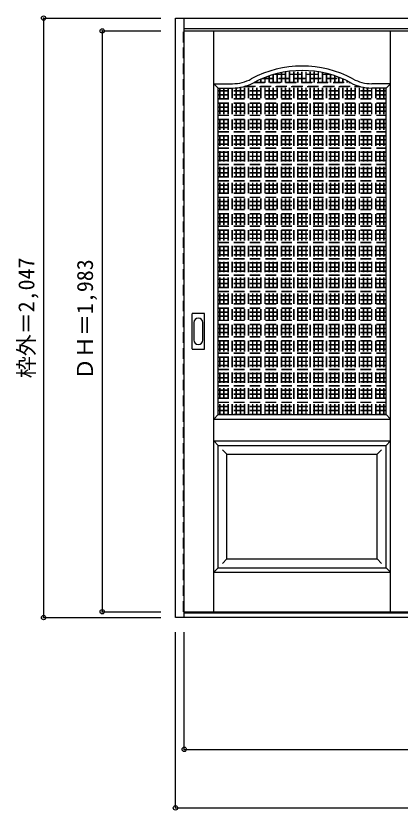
# Model space of a CAD drawing. Units: millimetres, scale not verified. Extents: x -2143 to 1643, y -1845 to 867.
# Drawn here: x -2143 to -832, y -1845 to 867 of the extents above; entities that cross this region are included whole.
import ezdxf
from ezdxf.enums import TextEntityAlignment as Align

# ---------------------------------------------------------------- set-up
doc = ezdxf.new("R2010")
doc.units = ezdxf.units.MM
doc.header["$LTSCALE"] = 30
doc.header["$PDMODE"] = 32
doc.header["$PDSIZE"] = 15
doc.linetypes.add('DASHED1', pattern=[1.8, 1.2, -0.6])
doc.layers.add('0-0', color=4, linetype='DASHED1')
doc.layers.add('0-1_寸法', color=7, linetype='Continuous')
doc.styles.add('ＭＳ ゴシック', font='')
doc.styles.get('ＭＳ ゴシック').set_extended_font_data('MS Gothic')

msp = doc.modelspace()

# ---------------------------------------------------------------- linework, layer by layer
at = {"layer": '0-0', "color": 3, "linetype": 'Continuous'}
for p, q in [((-1598.6, 859.4), (1635.4, 859.4)), ((-1598.6, -1187.6), (-1598.6, 859.4)), ((-1568.6, -1187.6), (-1568.6, 859.4)), ((-1568.6, 823.4), (1605.4, 823.4)), ((-1568.6, 815.4), (18.4, 815.4)), ((-1453.1, 620.4), (-1404.09, 620.4)), ((-1453.1, -494.6), (-1453.1, 620.4)), ((-880.1, 620.4), (-929.11, 620.4)), ((-1541.6, -269.6), (-1541.6, -150.6)), ((-1501.1, -149.1), (-1540.1, -149.1)), ((-1499.6, -269.6), (-1499.6, -150.6)), ((-1540.1, -271.1), (-1501.1, -271.1)), ((-1453.1, -599.6), (-880.1, -599.6)), ((-1453.1, -1017.6), (-1453.1, -599.6)), ((-880.1, -1017.6), (-880.1, -599.6)), ((-1453.1, -1017.6), (-880.1, -1017.6)), ((1635.4, -1187.6), (-1598.6, -1187.6)), ((-1568.6, -1167.6), (18.4, -1167.6)), ((1605.4, -1172.6), (-1568.6, -1172.6))]:
    msp.add_line(p, q, dxfattribs=at)
at = {"layer": '0-0', "color": 7, "linetype": 'Continuous'}
for p, q in [((-1468.1, -1167.6), (-1468.1, 815.4)), ((-865.1, -1167.6), (-865.1, 815.4)), ((-1453.1, 620.4), (-1468.1, 635.4)), ((-1468.1, 635.4), (-1404.09, 635.4)), ((-865.1, 635.4), (-929.11, 635.4)), ((-880.1, 620.4), (-865.1, 635.4)), ((-1535.6, -180.5), (-1535.6, -239.7)), ((-1505.6, -239.7), (-1505.6, -180.5)), ((-1453.1, -494.6), (-1468.1, -509.6)), ((-1468.1, -509.6), (-865.1, -509.6)), ((-880.1, -494.6), (-865.1, -509.6)), ((-1468.1, -584.6), (-1453.1, -599.6)), ((-1468.1, -584.6), (-865.1, -584.6)), ((-865.1, -584.6), (-880.1, -599.6)), ((-1438.1, -614.6), (-1423.1, -629.6)), ((-895.1, -614.6), (-910.1, -629.6)), ((-1423.1, -987.6), (-1423.1, -629.6)), ((-1423.1, -629.6), (-910.1, -629.6)), ((-910.1, -987.6), (-910.1, -629.6)), ((-1423.1, -987.6), (-1438.1, -1002.6)), ((-1423.1, -987.6), (-910.1, -987.6)), ((-910.1, -987.6), (-895.1, -1002.6)), ((-1453.1, -1017.6), (-1468.1, -1032.6)), ((-880.1, -1017.6), (-865.1, -1032.6)), ((-1468.1, -1032.6), (-865.1, -1032.6))]:
    msp.add_line(p, q, dxfattribs=at)
at = {"layer": '0-0'}
for p, q in [((-1195.1, -494.6), (-1195.1, 679.23)), ((-1194.1, -494.6), (-1194.1, 679.32)), ((-1181.1, -494.6), (-1181.1, 680.1)), ((-1180.1, -494.6), (-1180.1, 680.14)), ((-1167.1, -494.6), (-1167.1, 680.4)), ((-1166.1, -494.6), (-1166.1, 680.4)), ((-1153.1, -494.6), (-1153.1, 680.14)), ((-1152.1, -494.6), (-1152.1, 680.1)), ((-1139.1, -494.6), (-1139.1, 679.32)), ((-1138.1, -494.6), (-1138.1, 679.23)), ((-1307.1, -494.6), (-1307.1, 650.96)), ((-1306.1, -494.6), (-1306.1, 651.4)), ((-1301.4, 653.4), (-1031.8, 653.4)), ((-1298.98, 654.4), (-1034.22, 654.4)), ((-1293.1, -494.6), (-1293.1, 656.74)), ((-1292.1, -494.6), (-1292.1, 657.12)), ((-1279.1, -494.6), (-1279.1, 661.82)), ((-1278.1, -494.6), (-1278.1, 662.16)), ((-1265.1, -494.6), (-1265.1, 666.25)), ((-1264.1, -494.6), (-1264.1, 666.54)), ((-1261.11, 667.4), (-1072.1, 667.4)), ((-1257.47, 668.4), (-1075.74, 668.4)), ((-1251.1, -494.6), (-1251.1, 670.04)), ((-1250.1, -494.6), (-1250.1, 670.29)), ((-1237.1, -494.6), (-1237.1, 673.22)), ((-1236.1, -494.6), (-1236.1, 673.43)), ((-1223.1, -494.6), (-1223.1, 675.81)), ((-1222.1, -494.6), (-1222.1, 675.97)), ((-1209.1, -494.6), (-1209.1, 677.81)), ((-1208.1, -494.6), (-1208.1, 677.93)), ((-1125.1, -494.6), (-1125.1, 677.93)), ((-1124.1, -494.6), (-1124.1, 677.81)), ((-1111.1, -494.6), (-1111.1, 675.97)), ((-1110.1, -494.6), (-1110.1, 675.81)), ((-1097.1, -494.6), (-1097.1, 673.43)), ((-1096.1, -494.6), (-1096.1, 673.22)), ((-1083.1, -494.6), (-1083.1, 670.29)), ((-1082.1, -494.6), (-1082.1, 670.04)), ((-1069.1, -494.6), (-1069.1, 666.54)), ((-1068.1, -494.6), (-1068.1, 666.25)), ((-1055.1, -494.6), (-1055.1, 662.16)), ((-1054.1, -494.6), (-1054.1, 661.82)), ((-1041.1, -494.6), (-1041.1, 657.12)), ((-1040.1, -494.6), (-1040.1, 656.74)), ((-1027.1, -494.6), (-1027.1, 651.4)), ((-1026.1, -494.6), (-1026.1, 650.96)), ((-1365.68, 625.4), (-967.52, 625.4)), ((-1363.1, -494.6), (-1363.1, 626.11)), ((-1362.1, -494.6), (-1362.1, 626.39)), ((-1362.09, 626.4), (-971.12, 626.4)), ((-1349.1, -494.6), (-1349.1, 630.84)), ((-1348.1, -494.6), (-1348.1, 631.24)), ((-1335.1, -494.6), (-1335.1, 637.2)), ((-1334.1, -494.6), (-1334.1, 637.73)), ((-1330.98, 639.4), (-1002.23, 639.4)), ((-1329.08, 640.4), (-1004.12, 640.4)), ((-1321.1, -494.6), (-1321.1, 644.45)), ((-1320.1, -494.6), (-1320.1, 644.94)), ((-1013.1, -494.6), (-1013.1, 644.94)), ((-1012.1, -494.6), (-1012.1, 644.45)), ((-999.1, -494.6), (-999.1, 637.73)), ((-998.1, -494.6), (-998.1, 637.2)), ((-985.1, -494.6), (-985.1, 631.24)), ((-984.1, -494.6), (-984.1, 630.84)), ((-971.1, -494.6), (-971.1, 626.39)), ((-970.1, -494.6), (-970.1, 626.11)), ((-1453.1, 612.4), (-880.1, 612.4)), ((-1453.1, 611.4), (-880.1, 611.4)), ((-1453.1, 598.4), (-880.1, 598.4)), ((-1453.1, 597.4), (-880.1, 597.4)), ((-1447.1, -494.6), (-1447.1, 620.4)), ((-1446.1, -494.6), (-1446.1, 620.4)), ((-1433.1, -494.6), (-1433.1, 620.4)), ((-1432.1, -494.6), (-1432.1, 620.4)), ((-1419.1, -494.6), (-1419.1, 620.4)), ((-1418.1, -494.6), (-1418.1, 620.4)), ((-1405.1, -494.6), (-1405.1, 620.4)), ((-1404.1, -494.6), (-1404.1, 620.4)), ((-1391.1, -494.6), (-1391.1, 620.96)), ((-1390.1, -494.6), (-1390.1, 621.05)), ((-1377.1, -494.6), (-1377.1, 622.84)), ((-1376.1, -494.6), (-1376.1, 623.03)), ((-957.1, -494.6), (-957.1, 623.03)), ((-956.1, -494.6), (-956.1, 622.84)), ((-943.1, -494.6), (-943.1, 621.05)), ((-942.1, -494.6), (-942.1, 620.96)), ((-929.1, -494.6), (-929.1, 620.4)), ((-928.1, -494.6), (-928.1, 620.4)), ((-915.1, -494.6), (-915.1, 620.4)), ((-914.1, -494.6), (-914.1, 620.4)), ((-901.1, -494.6), (-901.1, 620.4)), ((-900.1, -494.6), (-900.1, 620.4)), ((-887.1, -494.6), (-887.1, 620.4)), ((-886.1, -494.6), (-886.1, 620.4)), ((-1453.1, 584.4), (-880.1, 584.4)), ((-1453.1, 583.4), (-880.1, 583.4)), ((-1453.1, 570.4), (-880.1, 570.4)), ((-1453.1, 569.4), (-880.1, 569.4)), ((-1453.1, 556.4), (-880.1, 556.4)), ((-1453.1, 555.4), (-880.1, 555.4)), ((-1453.1, 542.4), (-880.1, 542.4)), ((-1453.1, 541.4), (-880.1, 541.4)), ((-1453.1, 528.4), (-880.1, 528.4)), ((-1453.1, 527.4), (-880.1, 527.4)), ((-1453.1, 514.4), (-880.1, 514.4)), ((-1453.1, 513.4), (-880.1, 513.4)), ((-1453.1, 500.4), (-880.1, 500.4)), ((-1453.1, 499.4), (-880.1, 499.4)), ((-1453.1, 486.4), (-880.1, 486.4)), ((-1453.1, 485.4), (-880.1, 485.4)), ((-1453.1, 472.4), (-880.1, 472.4)), ((-1453.1, 471.4), (-880.1, 471.4)), ((-1453.1, 458.4), (-880.1, 458.4)), ((-1453.1, 457.4), (-880.1, 457.4)), ((-1453.1, 444.4), (-880.1, 444.4)), ((-1453.1, 443.4), (-880.1, 443.4)), ((-1453.1, 430.4), (-880.1, 430.4)), ((-1453.1, 429.4), (-880.1, 429.4)), ((-1453.1, 416.4), (-880.1, 416.4)), ((-1453.1, 415.4), (-880.1, 415.4)), ((-1453.1, 402.4), (-880.1, 402.4)), ((-1453.1, 401.4), (-880.1, 401.4)), ((-1453.1, 388.4), (-880.1, 388.4)), ((-1453.1, 387.4), (-880.1, 387.4)), ((-1453.1, 374.4), (-880.1, 374.4)), ((-1453.1, 373.4), (-880.1, 373.4)), ((-1453.1, 360.4), (-880.1, 360.4)), ((-1453.1, 359.4), (-880.1, 359.4)), ((-1453.1, 346.4), (-880.1, 346.4)), ((-1453.1, 345.4), (-880.1, 345.4)), ((-1453.1, 332.4), (-880.1, 332.4)), ((-1453.1, 331.4), (-880.1, 331.4)), ((-1453.1, 318.4), (-880.1, 318.4)), ((-1453.1, 317.4), (-880.1, 317.4)), ((-1453.1, 304.4), (-880.1, 304.4)), ((-1453.1, 303.4), (-880.1, 303.4)), ((-1453.1, 290.4), (-880.1, 290.4)), ((-1453.1, 289.4), (-880.1, 289.4)), ((-1453.1, 276.4), (-880.1, 276.4)), ((-1453.1, 275.4), (-880.1, 275.4)), ((-1453.1, 262.4), (-880.1, 262.4)), ((-1453.1, 261.4), (-880.1, 261.4)), ((-1453.1, 248.4), (-880.1, 248.4)), ((-1453.1, 247.4), (-880.1, 247.4)), ((-1453.1, 234.4), (-880.1, 234.4)), ((-1453.1, 233.4), (-880.1, 233.4)), ((-1453.1, 220.4), (-880.1, 220.4)), ((-1453.1, 219.4), (-880.1, 219.4)), ((-1453.1, 206.4), (-880.1, 206.4)), ((-1453.1, 205.4), (-880.1, 205.4)), ((-1453.1, 192.4), (-880.1, 192.4)), ((-1453.1, 191.4), (-880.1, 191.4)), ((-1453.1, 178.4), (-880.1, 178.4)), ((-1453.1, 177.4), (-880.1, 177.4)), ((-1453.1, 164.4), (-880.1, 164.4)), ((-1453.1, 163.4), (-880.1, 163.4)), ((-1453.1, 150.4), (-880.1, 150.4)), ((-1453.1, 149.4), (-880.1, 149.4)), ((-1453.1, 136.4), (-880.1, 136.4)), ((-1453.1, 135.4), (-880.1, 135.4)), ((-1453.1, 122.4), (-880.1, 122.4)), ((-1453.1, 121.4), (-880.1, 121.4)), ((-1453.1, 108.4), (-880.1, 108.4)), ((-1453.1, 107.4), (-880.1, 107.4)), ((-1453.1, 94.4), (-880.1, 94.4)), ((-1453.1, 93.4), (-880.1, 93.4)), ((-1453.1, 80.4), (-880.1, 80.4)), ((-1453.1, 79.4), (-880.1, 79.4)), ((-1453.1, 66.4), (-880.1, 66.4)), ((-1453.1, 65.4), (-880.1, 65.4)), ((-1453.1, 52.4), (-880.1, 52.4)), ((-1453.1, 51.4), (-880.1, 51.4)), ((-1453.1, 38.4), (-880.1, 38.4)), ((-1453.1, 37.4), (-880.1, 37.4)), ((-1453.1, 24.4), (-880.1, 24.4)), ((-1453.1, 23.4), (-880.1, 23.4)), ((-1453.1, 10.4), (-880.1, 10.4)), ((-1453.1, 9.4), (-880.1, 9.4)), ((-1453.1, -3.6), (-880.1, -3.6)), ((-1453.1, -4.6), (-880.1, -4.6)), ((-1453.1, -17.6), (-880.1, -17.6)), ((-1453.1, -18.6), (-880.1, -18.6)), ((-1453.1, -31.6), (-880.1, -31.6)), ((-1453.1, -32.6), (-880.1, -32.6)), ((-1453.1, -45.6), (-880.1, -45.6)), ((-1453.1, -46.6), (-880.1, -46.6)), ((-1453.1, -59.6), (-880.1, -59.6)), ((-1453.1, -60.6), (-880.1, -60.6)), ((-1453.1, -73.6), (-880.1, -73.6)), ((-1453.1, -74.6), (-880.1, -74.6)), ((-1453.1, -87.6), (-880.1, -87.6)), ((-1453.1, -88.6), (-880.1, -88.6)), ((-1453.1, -101.6), (-880.1, -101.6)), ((-1453.1, -102.6), (-880.1, -102.6)), ((-1453.1, -115.6), (-880.1, -115.6)), ((-1453.1, -116.6), (-880.1, -116.6)), ((-1453.1, -129.6), (-880.1, -129.6)), ((-1453.1, -130.6), (-880.1, -130.6)), ((-1453.1, -143.6), (-880.1, -143.6)), ((-1453.1, -144.6), (-880.1, -144.6)), ((-1453.1, -157.6), (-880.1, -157.6)), ((-1453.1, -158.6), (-880.1, -158.6)), ((-1453.1, -171.6), (-880.1, -171.6)), ((-1453.1, -172.6), (-880.1, -172.6)), ((-1453.1, -185.6), (-880.1, -185.6)), ((-1453.1, -186.6), (-880.1, -186.6)), ((-1453.1, -199.6), (-880.1, -199.6)), ((-1453.1, -200.6), (-880.1, -200.6)), ((-1453.1, -213.6), (-880.1, -213.6)), ((-1453.1, -214.6), (-880.1, -214.6)), ((-1453.1, -227.6), (-880.1, -227.6)), ((-1453.1, -228.6), (-880.1, -228.6)), ((-1453.1, -241.6), (-880.1, -241.6)), ((-1453.1, -242.6), (-880.1, -242.6)), ((-1453.1, -255.6), (-880.1, -255.6)), ((-1453.1, -256.6), (-880.1, -256.6)), ((-1453.1, -269.6), (-880.1, -269.6)), ((-1453.1, -270.6), (-880.1, -270.6)), ((-1453.1, -283.6), (-880.1, -283.6)), ((-1453.1, -284.6), (-880.1, -284.6)), ((-1453.1, -297.6), (-880.1, -297.6)), ((-1453.1, -298.6), (-880.1, -298.6)), ((-1453.1, -311.6), (-880.1, -311.6)), ((-1453.1, -312.6), (-880.1, -312.6)), ((-1453.1, -325.6), (-880.1, -325.6)), ((-1453.1, -326.6), (-880.1, -326.6)), ((-1453.1, -339.6), (-880.1, -339.6)), ((-1453.1, -340.6), (-880.1, -340.6)), ((-1453.1, -353.6), (-880.1, -353.6)), ((-1453.1, -354.6), (-880.1, -354.6)), ((-1453.1, -367.6), (-880.1, -367.6)), ((-1453.1, -368.6), (-880.1, -368.6)), ((-1453.1, -381.6), (-880.1, -381.6)), ((-1453.1, -382.6), (-880.1, -382.6)), ((-1453.1, -395.6), (-880.1, -395.6)), ((-1453.1, -396.6), (-880.1, -396.6)), ((-1453.1, -409.6), (-880.1, -409.6)), ((-1453.1, -410.6), (-880.1, -410.6)), ((-1453.1, -423.6), (-880.1, -423.6)), ((-1453.1, -424.6), (-880.1, -424.6)), ((-1453.1, -437.6), (-880.1, -437.6)), ((-1453.1, -438.6), (-880.1, -438.6)), ((-1453.1, -451.6), (-880.1, -451.6)), ((-1453.1, -452.6), (-880.1, -452.6)), ((-1453.1, -465.6), (-880.1, -465.6)), ((-1453.1, -466.6), (-880.1, -466.6)), ((-1453.1, -479.6), (-880.1, -479.6)), ((-1453.1, -480.6), (-880.1, -480.6)), ((-1453.1, -493.6), (-880.1, -493.6))]:
    msp.add_line(p, q, dxfattribs=at)
msp.add_lwpolyline([(-1568.6, -1167.6), (-1571.6, -1167.6), (-1571.6, 815.4), (-1568.6, 815.4)], dxfattribs=at)
at = {"layer": '0-0', "color": 3, "linetype": 'Continuous'}
msp.add_lwpolyline([(-1453.1, -494.6), (-880.1, -494.6), (-880.1, 620.4)], dxfattribs=at)
at = {"layer": '0-0', "color": 7, "linetype": 'Continuous'}
for centre, radius, start, end in [((-1166.6, 330.4), 365, 61.6423, 118.3577), ((-1404.09, 770.4), 135, 270, 298.3577), ((-929.11, 770.4), 135, 241.6423, 270), ((-1520.6, -180.5), 15, 0, 180), ((-1520.6, -239.7), 15, 180, 0)]:
    msp.add_arc(centre, radius, start, end, dxfattribs=at)
at = {"layer": '0-0', "color": 3, "linetype": 'Continuous'}
for centre, radius, start, end in [((-1166.6, 330.4), 350, 61.6423, 118.3577), ((-1404.09, 770.4), 150, 270, 298.3577), ((-929.11, 770.4), 150, 241.6423, 270), ((-1540.1, -150.6), 1.5, 90, 180), ((-1501.1, -150.6), 1.5, 0, 90), ((-1540.1, -269.6), 1.5, 180, 270), ((-1501.1, -269.6), 1.5, 270, 0)]:
    msp.add_arc(centre, radius, start, end, dxfattribs=at)
at = {"layer": '0-1_寸法', "color": 4}
for p, q in [((-2048.6, 859.4), (-1648.6, 859.4)), ((-2048.6, 859.4), (-2048.6, -1187.6)), ((-1848.6, 815.4), (-1648.6, 815.4)), ((-1848.6, 815.4), (-1848.6, -1167.6)), ((-2048.6, -1187.6), (-1648.6, -1187.6)), ((-1848.6, -1167.6), (-1648.6, -1167.6)), ((-1598.6, -1837.6), (-1598.6, -1237.6)), ((-1568.6, -1637.6), (-1568.6, -1237.6))]:
    msp.add_line(p, q, dxfattribs=at)
for points in [[(-1598.6, -1837.6), (1635.4, -1837.6), (1635.4, -1237.6)], [(-1568.6, -1637.6), (1605.4, -1637.6), (1605.4, -1237.6)]]:
    msp.add_lwpolyline(points, dxfattribs=at)
at = {"layer": '0-1_寸法'}
for p in [(-2048.6, 859.4), (-1848.6, 815.4), (-1848.6, -1167.6), (-2048.6, -1187.6), (-1568.6, -1637.6), (-1598.6, -1837.6)]:
    msp.add_point(p, dxfattribs=at)

# ---------------------------------------------------------------- texts
at = {"layer": '0-1_寸法', "style": 'ＭＳ ゴシック'}
for s, p in [('枠外＝2,047', (-2063.6, -370.35)), ('ＤＨ＝1,983', (-1863.6, -376.35))]:
    msp.add_text(s, height=54.99, rotation=90, dxfattribs=at).set_placement(p, align=Align.BOTTOM_LEFT)

doc.saveas('drawing.dxf')
